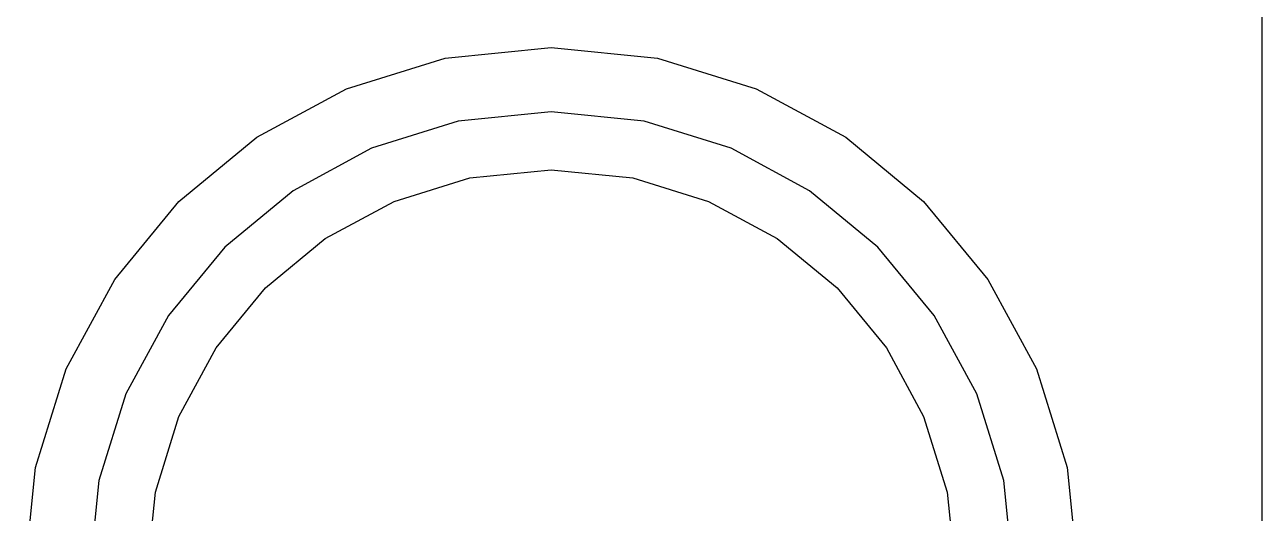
# Model space of a CAD drawing. Extents: x 1 to 47.7, y 0.2 to 35.
# Drawn here: x 18.527 to 19.867, y 12.19 to 12.719 of the extents above; entities that cross this region are included whole.
import ezdxf

# ---------------------------------------------------------------- set-up
doc = ezdxf.new("R2010")
doc.units = 0
doc.header["$MEASUREMENT"] = 0
doc.layers.add('5_1___24__TARGET_LEDS___12', color=7, linetype='CONTINUOUS')

msp = doc.modelspace()

# ---------------------------------------------------------------- linework, layer by layer
at = {"layer": '5_1___24__TARGET_LEDS___12'}
for points in [[(19.867, 11.1238), (19.867, 11.245), (19.867, 11.3671), (19.867, 11.49), (19.867, 11.7369), (19.867, 11.9839), (19.867, 12.1068), (19.867, 12.2289), (19.867, 12.3501), (19.867, 12.4701), (19.867, 12.5886), (19.867, 12.7054), (19.867, 12.8203)], [(18.5273, 12.1245), (18.5388, 12.2394), (18.572, 12.3464), (18.6246, 12.4432), (18.6942, 12.5276), (18.7786, 12.5972), (18.8754, 12.6497), (18.9824, 12.6829), (19.0973, 12.6945), (19.2121, 12.6829), (19.3191, 12.6497), (19.416, 12.5972), (19.5003, 12.5276), (19.5699, 12.4432), (19.6225, 12.3464), (19.6557, 12.2394), (19.6673, 12.1245)], [(19.5973, 12.1245), (19.5871, 12.2253), (19.558, 12.3191), (19.5119, 12.4041), (19.4508, 12.4781), (19.3768, 12.5391), (19.2919, 12.5852), (19.198, 12.6144), (19.0973, 12.6245), (18.9965, 12.6144), (18.9026, 12.5852), (18.8177, 12.5391), (18.7437, 12.4781), (18.6827, 12.4041), (18.6366, 12.3191), (18.6074, 12.2253), (18.5973, 12.1245)], [(18.6598, 12.1245), (18.6687, 12.2127), (18.6941, 12.2948), (18.7345, 12.3691), (18.7879, 12.4339), (18.8526, 12.4873), (18.927, 12.5276), (19.0091, 12.5531), (19.0973, 12.562), (19.1854, 12.5531), (19.2676, 12.5276), (19.3419, 12.4873), (19.4066, 12.4339), (19.4601, 12.3691), (19.5004, 12.2948), (19.5259, 12.2127), (19.5348, 12.1245)]]:
    msp.add_lwpolyline(points, dxfattribs=at)

doc.saveas('drawing.dxf')
